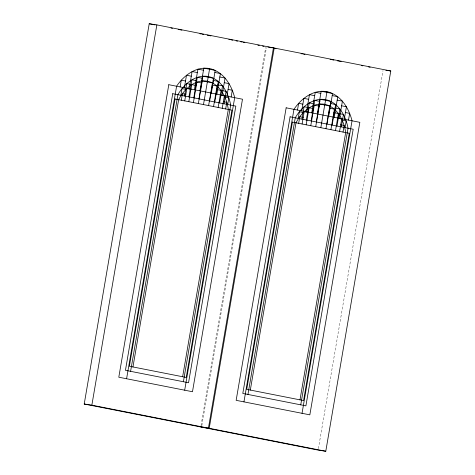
<?xml version="1.0" encoding="UTF-8"?>
<svg xmlns="http://www.w3.org/2000/svg" width="475" height="475" viewBox="0 0 475 475"><rect width="100%" height="100%" fill="white"/><g stroke="black" fill="none" stroke-linecap="round" stroke-linejoin="round"><path stroke-width="0.36" stroke-dasharray="2.38 1.78" d="M201.038 425.523L265.668 47.447M201.822 425.677L266.445 47.595M318.392 448.643L383.022 70.561"/><path stroke-width="0.71" d="M84.218 404.023L149.215 23.75L156.857 24.896L390.782 70.977L325.785 451.25L318.143 450.104L84.218 404.023L91.853 405.169L325.785 451.25M91.853 405.169L156.857 24.896M126.593 378.753L176.593 86.236C183.73 75.478 196.068 66.108 209.641 68.554C223.339 71.571 231.515 84.906 234.686 97.678L184.686 390.195M130.601 371.331L177.888 94.703C183.956 84.117 195.267 74.248 208.282 76.499C221.362 79.479 228.439 92.862 230.684 105.1L183.398 381.728M180.132 86.931L181.284 80.192L185.511 81.023M132.958 366.955L178.642 99.691C184.086 89.217 194.774 79.052 207.486 81.177C220.216 84.152 226.623 97.559 228.321 109.476L182.638 376.74M180.874 95.291L182.014 88.623L185.743 89.359M181.302 100.213L182.436 93.599L185.868 94.276M184.359 87.762L186.497 75.246L191.294 76.19M184.603 96.027L186.728 83.594L191.081 84.449M184.733 100.89L186.847 88.522L190.932 89.324M189.157 88.706L192.096 71.529L197.339 72.562M188.955 96.882L191.876 79.764L196.709 80.72M188.818 101.692L191.734 84.627L196.329 85.53M194.4 89.739L197.921 69.136L203.466 70.229M193.788 97.832L197.303 77.265L202.469 78.28M193.414 102.6L196.923 82.056L201.869 83.03M199.945 90.832L203.822 68.133L215.217 70.377L211.339 93.076M198.954 98.853L202.831 76.16L213.495 78.262L209.618 100.949M198.36 103.574L202.237 80.893L212.485 82.911L208.608 105.593M203.484 104.583L209.641 68.554M213.554 106.566L217.063 86.022L212.117 85.049M214.783 101.971L218.298 81.397L213.132 80.382M216.885 94.169L220.406 73.566L214.86 72.473M218.15 107.469L221.065 90.404L216.469 89.496M219.616 102.921L222.537 85.809L217.704 84.853M222.128 95.202L225.061 78.019L219.818 76.992M222.235 108.276L224.348 95.908L220.263 95.101M223.963 103.776L226.088 91.348L221.736 90.493M226.925 96.146L229.063 83.63L224.265 82.686M225.667 108.953L226.795 102.339L223.363 101.662M227.691 104.512L228.831 97.85L225.102 97.114M231.147 96.977L232.299 90.244L228.077 89.407M208.43 428.135L273.428 47.856M243.948 401.868L293.948 109.351C301.085 98.592 313.423 89.223 326.996 91.669C340.694 94.685 348.87 108.027 352.04 120.793L302.041 413.315M247.956 394.446L295.242 117.818C301.31 107.231 312.621 97.363 325.636 99.613C338.717 102.594 345.794 115.977 348.038 128.22L300.752 404.848M297.487 110.046L298.638 103.312L302.866 104.144M250.313 390.07L295.996 122.805C301.441 112.332 312.128 102.167 324.841 104.298C337.571 107.267 343.977 120.674 345.675 132.59L299.992 399.861M298.229 118.406L299.369 111.744L303.098 112.474M298.656 123.328L299.79 116.719L303.222 117.39M301.714 110.877L303.852 98.361L308.649 99.311M301.957 119.142L304.083 106.709L308.429 107.57M302.088 124.005L304.202 111.637L308.287 112.444M306.512 111.827L309.451 94.644L314.693 95.677M306.31 119.997L309.231 102.885L314.064 103.835M306.173 124.806L309.088 107.742L313.684 108.65M311.754 112.86L315.275 92.251L320.821 93.343M311.143 120.947L314.658 100.379L319.823 101.395M310.769 125.715L314.278 105.171L319.224 106.145M317.3 113.947L321.177 91.253L332.571 93.498L328.694 116.197M316.303 121.968L320.186 99.281L330.849 101.377L326.972 124.07M315.715 126.688L319.592 104.007L329.84 106.026L325.963 128.707M320.839 127.698L326.996 91.669M330.909 129.681L334.418 109.137L329.472 108.163M332.138 125.085L335.653 104.518L330.487 103.497M334.24 117.283L337.761 96.68L332.215 95.588M335.504 130.583L338.42 113.519L333.824 112.617M336.971 126.035L339.892 108.923L335.059 107.973M339.483 118.317L342.416 101.139L337.173 100.106M339.589 131.391L341.703 119.023L337.618 118.222M341.317 126.896L343.443 114.463L339.091 113.608M344.28 119.267L346.418 106.744L341.62 105.8M343.021 132.068L344.149 125.453L340.718 124.777M345.046 127.627L346.186 120.965L342.457 120.228M348.502 120.098L349.653 113.359L345.432 112.528M267.876 47.025L274.212 48.011L209.208 428.29L200.788 426.989M385.926 70.247L390.782 70.977M149.215 23.75L155.028 24.896M170.941 28.031L172.467 28.328M178.178 29.456L179.627 29.741M180.458 29.901L181.907 30.192M199.904 33.731L201.352 34.022M202.249 34.194L203.704 34.485M207.142 35.162L208.59 35.447M209.517 35.625L210.971 35.916M228.867 39.437L230.316 39.722M231.313 39.918L232.762 40.209M236.105 40.868L237.553 41.153M240.754 41.782L242.208 42.067M243.348 42.293L244.797 42.578M257.83 45.143L259.279 45.428M262.55 46.075L264.005 46.36M269.812 47.506L271.267 47.791M274.538 48.438L275.987 48.723M301.055 53.657L302.51 53.942M303.501 54.138L304.95 54.423M330.113 59.381L331.568 59.666M332.464 59.844L333.913 60.129M337.381 60.812L341.151 61.554M361.35 65.538L362.87 65.835M368.618 66.969L370.114 67.26M168.797 84.698L118.798 377.215L192.482 391.733L242.487 99.216L168.797 84.698M172.734 93.688L125.448 370.316L188.545 382.743L235.832 106.115L172.734 93.688M175.055 98.984L129.366 366.249L186.23 377.447L231.913 110.182L175.055 98.984M286.152 107.813L236.152 400.336L309.837 414.847L359.842 122.33L286.152 107.813M290.088 116.802L242.802 393.431L305.9 405.858L353.186 129.23L290.088 116.802M292.41 122.099L246.721 389.363L303.584 400.567L349.267 133.297L292.41 122.099"/></g></svg>
